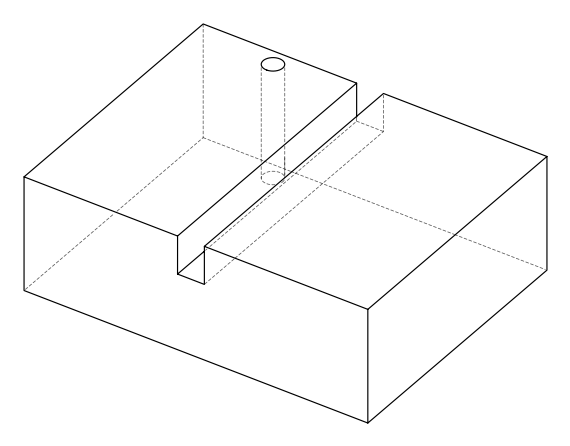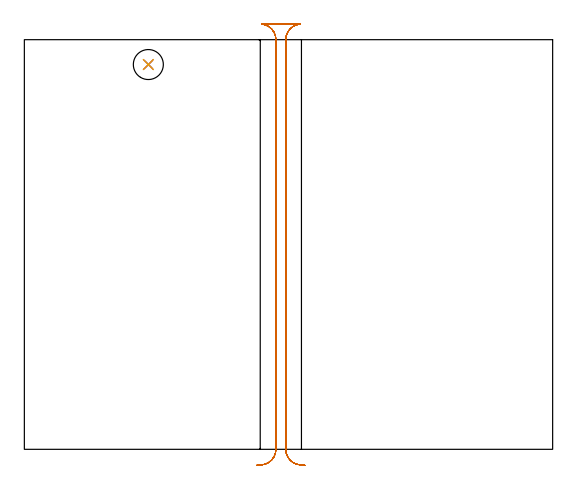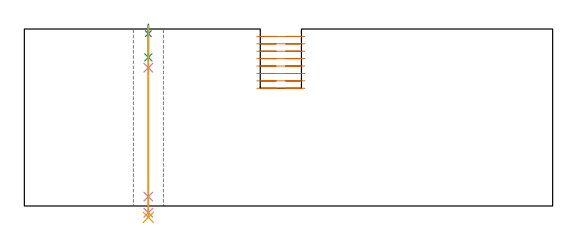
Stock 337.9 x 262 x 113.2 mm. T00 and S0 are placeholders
(PLAN: 5 operations, 4 tool changes, 11.2 min)
(1 MILL_RECTANGULAR_SLOT | SLOT_RECTANGULAR | UGT0201_094 | Follow Part, ap 5, ae 75% | 9.96 min | 261221 mm3)
(2 SPOT_DRILL | STEP1HOLE | NXT0321_9005460120000 | 0.05 min | 203 mm3)
(3 DRILL_BLIND_HOLE_INTO_CENTER | STEP1HOLE | NXT0301_092 | 0.08 min | 1729 mm3)
(4 GUN_DRILL_THROUGH_HOLE | STEP1HOLE | UGT0307_009 | 0.58 min | 10882 mm3)
(5 DRILL_TO_ENLARGE_THROUGH_HOLE | STEP1HOLE | UGT0301_259 | 0.49 min | 19940 mm3)
(TOOL UGT0201_094 | End mill 20 mm | D20 FL38 Z4)
(TOOL NXT0321_9005460120000 | NC Spot Drill, 142deg, 12mm, Carbide, Uncoated | D12 PA142 FL30 Z2)
(TOOL NXT0301_092 | Carbide Drill 12.1mm [860.1-1210-061A1-MM 2214] | D12.1 PA140 FL77 Z2)
(TOOL UGT0307_009 | Gun Drill 12 mm | D12 PA130 FL24 Z1)
(TOOL UGT0301_259 | Twist Drill 19.2 mm | D19.2 PA118 FL140 Z2)
(OP 1 MILL_RECTANGULAR_SLOT)
G17 G21 G94 G90
T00 M6
G54
G17 G0 G90 X179.417 Y-10.202 S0 M3
G43 Z123.2 H0
Z108.462
G94 G1 X176.426 Y-9.97 F250.
G2 X167.2 Y0. R10. F500.
G1 Y262.
G2 X176.426 Y271.97 R10.
G1 Y272.
X151.674
Y271.97
G2 X160.9 Y262. R10.
G1 Y0.
G2 X151.674 Y-9.97 R10.
G1 X148.683 Y-10.202 F250.
G0 X179.417 Z103.725
G1 X176.426 Y-9.97
G2 X167.2 Y0. R10. F500.
G1 Y262.
G2 X176.426 Y271.97 R10.
G1 Y272.
X151.674
Y271.97
G2 X160.9 Y262. R10.
G1 Y0.
G2 X151.674 Y-9.97 R10.
G1 X148.683 Y-10.202 F250.
G0 X179.417 Z98.987
G1 X176.426 Y-9.97
G2 X167.2 Y0. R10. F500.
G1 Y262.
G2 X176.426 Y271.97 R10.
G1 Y272.
X151.674
Y271.97
G2 X160.9 Y262. R10.
G1 Y0.
G2 X151.674 Y-9.97 R10.
G1 X148.683 Y-10.202 F250.
G0 X179.417 Z94.25
G1 X176.426 Y-9.97
G2 X167.2 Y0. R10. F500.
G1 Y262.
G2 X176.426 Y271.97 R10.
G1 Y272.
X151.674
Y271.97
G2 X160.9 Y262. R10.
G1 Y0.
G2 X151.674 Y-9.97 R10.
G1 X148.683 Y-10.202 F250.
G0 X179.417 Z89.512
G1 X176.426 Y-9.97
G2 X167.2 Y0. R10. F500.
G1 Y262.
G2 X176.426 Y271.97 R10.
G1 Y272.
X151.674
Y271.97
G2 X160.9 Y262. R10.
G1 Y0.
G2 X151.674 Y-9.97 R10.
G1 X148.683 Y-10.202 F250.
G0 X179.417 Z84.775
G1 X176.426 Y-9.97
G2 X167.2 Y0. R10. F500.
G1 Y262.
G2 X176.426 Y271.97 R10.
G1 Y272.
X151.674
Y271.97
G2 X160.9 Y262. R10.
G1 Y0.
G2 X151.674 Y-9.97 R10.
G1 X148.683 Y-10.202 F250.
G0 X179.417 Z80.037
G1 X176.426 Y-9.97
G2 X167.2 Y0. R10. F500.
G1 Y262.
G2 X176.426 Y271.97 R10.
G1 Y272.
X151.674
Y271.97
G2 X160.9 Y262. R10.
G1 Y0.
G2 X151.674 Y-9.97 R10.
G1 X148.683 Y-10.202 F250.
G0 X179.417 Z75.3
G1 X176.426 Y-9.97
G2 X167.2 Y0. R10. F500.
G1 Y262.
G2 X176.426 Y271.97 R10.
G1 Y272.
X151.674
Y271.97
G2 X160.9 Y262. R10.
G1 Y0.
G2 X151.674 Y-9.97 R10.
G1 X148.683 Y-10.202 F250.
G0 Z123.2
M5
M2
(OP 2 SPOT_DRILL)
G17 G21 G94 G90
T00 M6
G54
G17 G0 G90 X79.3 Y246.1 S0 M3
G43 Z123.2 H0
G94 G81 G98 Z110.2 F250. R116.2
G80
M5
M2
(OP 3 DRILL_BLIND_HOLE_INTO_CENTER)
G17 G21 G94 G90
T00 M6
G54
G17 G0 G90 X79.3 Y246.1 S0 M3
G43 Z123.2 H1
G94 G81 G98 Z95.05 F250. R115.2
G80
M5
M2
(OP 4 GUN_DRILL_THROUGH_HOLE)
G17 G21 G94 G90
T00 M6
G54
G17 G0 G90 X79.3 Y246.1 M8
G43 Z123.2 H0
Z109.474
S716 M3
G94 G1 Z88.436 F125. M26
G4 X.084
Z6. F250.
G4 X.084
Z-4.298 F125.
G4 X.084
M5
M9
G0 Z109.474
Z123.2
M2
(OP 5 DRILL_TO_ENLARGE_THROUGH_HOLE)
G17 G21 G94 G90
T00 M6
G54
G17 G0 G90 X79.3 Y246.1 S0 M3
G43 Z123.2 H0
G94 G73 G98 Z-7.268 F250. Q17.21 R115.2
G80
M5
M2
